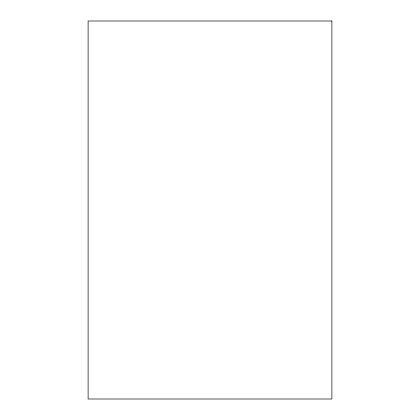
<?xml version="1.0" encoding="UTF-8"?>
<svg xmlns="http://www.w3.org/2000/svg" width="420" height="420" viewBox="0 0 420 420"><rect width="100%" height="100%" fill="white"/><g stroke="black" fill="none" stroke-linecap="round" stroke-linejoin="round"><path stroke-width="0.63" d="M331.894 21L88.106 21L88.106 399L331.894 399L331.894 21"/></g></svg>
